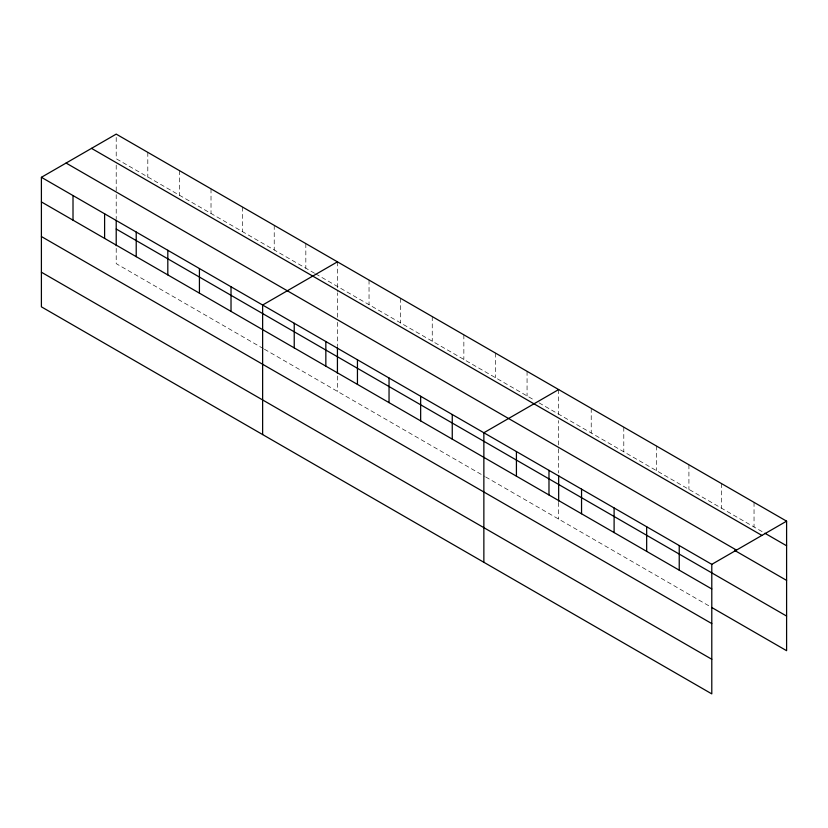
<?xml version="1.0" encoding="UTF-8"?>
<svg xmlns="http://www.w3.org/2000/svg" width="828" height="828" viewBox="0 0 828 828"><rect width="100%" height="100%" fill="white"/><g stroke="black" fill="none" stroke-linecap="round" stroke-linejoin="round"><path stroke-width="0.62" stroke-dasharray="4.14 3.1" d="M337.431 317.227L337.431 292.864M558.662 444.957L558.662 420.593M314.547 273.24L116.21 158.728L116.21 134.115M315.644 273.871L534.691 400.338M539.049 402.853L762.723 531.99M263.325 348.588L116.21 263.646L116.21 246.982M264.422 349.219L484.556 476.317M485.653 476.949L709.534 606.21M754.039 502.358L754.039 526.981M721.478 483.562L721.478 508.175M688.917 464.767L688.917 489.379M656.356 445.961L656.356 470.583M623.794 427.165L623.794 451.777M591.223 408.37L591.223 432.982M558.662 389.564L558.662 414.186M558.662 448.807L558.662 473.016M558.662 502.43L558.662 519.104M527.063 371.317L527.063 395.939M495.454 353.07L495.454 377.692M463.856 334.822L463.856 359.445M432.247 316.575L432.247 341.198M400.649 298.328L400.649 322.951M369.04 280.081L369.04 304.704M337.431 261.845L337.431 291.58M337.431 322.351L337.431 346.559M337.431 375.984L337.431 391.375M305.832 243.598L305.832 268.21M274.223 225.351L274.223 249.963M242.625 207.103L242.625 231.716M211.016 188.856L211.016 213.469M179.417 170.609L179.417 195.222M147.808 152.362L147.808 176.975M116.21 165.145L116.21 190.792M116.21 194.632L116.21 218.83"/><path stroke-width="1.24" d="M41.4 177.306L711.79 564.354L711.79 693.885L41.4 306.836L41.4 177.306L116.21 134.115L786.6 521.164L786.6 650.694L711.707 607.462M337.431 261.845L262.631 305.025L262.631 434.565M558.662 389.564L483.862 432.754L483.862 562.295M711.79 564.354L786.6 521.164M764.896 533.242L786.6 545.776M91.515 148.367L761.915 535.416M66.085 163.054L736.485 550.102M734.498 550.32L786.6 580.397M116.21 229.025L786.6 616.073M41.4 201.918L711.79 588.967M41.4 236.539L711.79 623.587M41.4 272.215L711.79 659.264M679.229 545.548L679.229 570.171M646.668 526.753L646.668 551.365M614.107 507.957L614.107 532.57M581.546 489.151L581.546 513.764M558.662 475.562L558.662 501.147M548.985 470.356L548.985 494.968M516.424 451.55L516.424 476.172M452.254 414.507L452.254 439.119M420.655 396.26L420.655 420.872M389.046 378.013L389.046 402.625M357.448 359.766L357.448 384.378M337.431 347.832L337.431 373.418M325.839 341.519L325.839 366.142M294.23 323.272L294.23 347.895M231.022 286.778L231.022 311.4M199.424 268.531L199.424 293.153M167.815 250.284L167.815 274.906M136.216 232.037L136.216 256.659M116.21 220.103L116.21 245.699M104.607 213.8L104.607 238.412M73.009 195.553L73.009 220.165"/></g></svg>
